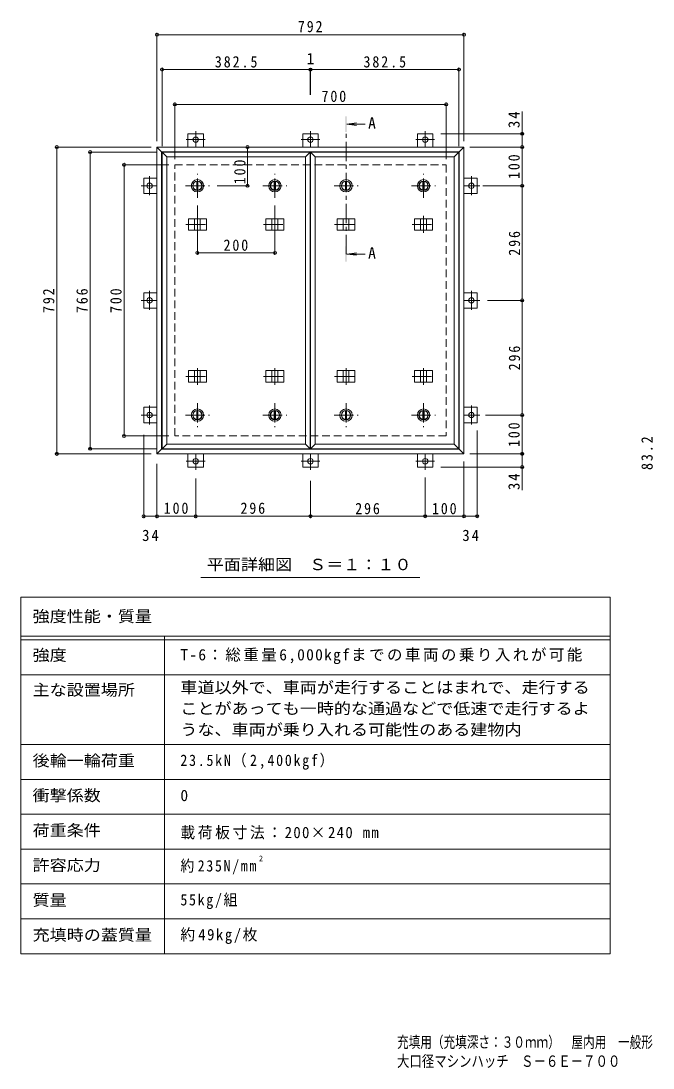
# Model space of a CAD drawing. Units: millimetres at full size, sheet at 1:10, with parts at other scales. Extents: x -1763 to 1852, y -1353 to 1350.
# Drawn here: x -1763 to -132, y -1353 to 1350 of the extents above; entities that cross this region are included whole.
import ezdxf
from ezdxf.enums import TextEntityAlignment as Align

# ---------------------------------------------------------------- set-up
doc = ezdxf.new("R2010")
doc.units = ezdxf.units.MM
doc.header["$LTSCALE"] = 10
doc.header["$PDMODE"] = 32
doc.header["$PDSIZE"] = 8
doc.linetypes.add('CHAIN1', pattern=[8, 5, -1, 1, -1])
doc.linetypes.add('DASHED2', pattern=[3, 2, -1])
for name, color, linetype, lineweight in [('0-1_躯体', 2, 'DASHED2', 9), ('0-2_仕上', 3, 'Continuous', 9), ('0-3_建具', 4, 'Continuous', 9), ('0-5_寸法', 4, 'Continuous', 9), ('0-C', 2, 'Continuous', 9), ('0-E', 3, 'Continuous', 9), ('0-F', 7, 'Continuous', 9), ('D-F', 7, 'Continuous', 9), ('F-5_F-5ﾚｲﾔ', 7, 'Continuous', 9), ('F-F_F-Fﾚｲﾔ', 2, 'Continuous', 9)]:
    doc.layers.add(name, color=color, linetype=linetype, lineweight=lineweight)
doc.styles.add('ＭＳ ゴシック', font='')
doc.styles.get('ＭＳ ゴシック').set_extended_font_data('MS Gothic')

msp = doc.modelspace()

# ---------------------------------------------------------------- linework, layer by layer
at = {"layer": '0-1_躯体'}
for p, q in [((-1366.06, 978.46), (-666.06, 978.46)), ((-1366.06, 278.46), (-1366.06, 978.46)), ((-666.06, 978.46), (-666.06, 278.46)), ((-666.06, 278.46), (-1366.06, 278.46))]:
    msp.add_line(p, q, dxfattribs=at)
at = {"layer": '0-1_躯体', "color": 7, "linetype": 'Continuous'}
msp.add_line((-1298.59, -86.54), (-733.54, -86.54), dxfattribs=at)
at = {"layer": '0-2_仕上'}
for p, q in [((-1399.06, 245.46), (-1399.06, 1011.46)), ((-1387.06, 999.46), (-1399.06, 1011.46)), ((-1028.56, 999.46), (-1016.56, 1011.46)), ((-1015.56, 245.46), (-1015.56, 1011.46)), ((-1003.56, 999.46), (-1015.56, 1011.46)), ((-645.06, 999.46), (-633.06, 1011.46)), ((-1387.06, 257.46), (-1387.06, 999.46)), ((-1003.56, 257.46), (-1003.56, 999.46)), ((-1399.06, 245.46), (-1387.06, 257.46)), ((-1016.56, 245.46), (-1399.06, 245.46)), ((-1028.56, 257.46), (-1387.06, 257.46)), ((-1016.56, 245.46), (-1028.56, 257.46)), ((-1015.56, 245.46), (-1003.56, 257.46)), ((-633.06, 245.46), (-1015.56, 245.46)), ((-645.06, 257.46), (-1003.56, 257.46)), ((-633.06, 245.46), (-645.06, 257.46))]:
    msp.add_line(p, q, dxfattribs=at)
for points in [[(-1399.06, 1011.46), (-1016.56, 1011.46), (-1016.56, 245.46)], [(-1015.56, 1011.46), (-633.06, 1011.46), (-633.06, 245.46)], [(-1387.06, 999.46), (-1028.56, 999.46), (-1028.56, 257.46)], [(-1003.56, 999.46), (-645.06, 999.46), (-645.06, 257.46)]]:
    msp.add_lwpolyline(points, dxfattribs=at)
at = {"layer": '0-3_建具'}
for p, q in [((-1330.9, 839.46), (-1330.9, 809.46)), ((-1330.9, 839.46), (-1284.72, 839.46)), ((-1315.31, 839.46), (-1315.31, 809.46)), ((-1300.31, 839.46), (-1300.31, 809.46)), ((-1284.72, 839.46), (-1284.72, 809.46)), ((-1130.9, 839.46), (-1130.9, 809.46)), ((-1130.9, 839.46), (-1084.72, 839.46)), ((-1115.31, 839.46), (-1115.31, 809.46)), ((-1100.31, 839.46), (-1100.31, 809.46)), ((-1084.72, 839.46), (-1084.72, 809.46)), ((-947.4, 839.46), (-947.4, 809.46)), ((-947.4, 839.46), (-901.22, 839.46)), ((-931.81, 839.46), (-931.81, 809.46)), ((-916.81, 839.46), (-916.81, 809.46)), ((-901.22, 839.46), (-901.22, 809.46)), ((-747.4, 839.46), (-747.4, 809.46)), ((-747.4, 839.46), (-701.22, 839.46)), ((-731.81, 839.46), (-731.81, 809.46)), ((-716.81, 839.46), (-716.81, 809.46)), ((-701.22, 839.46), (-701.22, 809.46)), ((-1330.9, 809.46), (-1284.72, 809.46)), ((-1130.9, 809.46), (-1084.72, 809.46)), ((-947.4, 809.46), (-901.22, 809.46)), ((-747.4, 809.46), (-701.22, 809.46)), ((-1330.9, 417.46), (-1330.9, 447.46)), ((-1330.9, 447.46), (-1284.72, 447.46)), ((-1315.31, 417.46), (-1315.31, 447.46)), ((-1300.31, 417.46), (-1300.31, 447.46)), ((-1284.72, 417.46), (-1284.72, 447.46)), ((-1130.9, 417.46), (-1130.9, 447.46)), ((-1130.9, 447.46), (-1084.72, 447.46)), ((-1115.31, 417.46), (-1115.31, 447.46)), ((-1100.31, 417.46), (-1100.31, 447.46)), ((-1084.72, 417.46), (-1084.72, 447.46)), ((-947.4, 417.46), (-947.4, 447.46)), ((-947.4, 447.46), (-901.22, 447.46)), ((-931.81, 417.46), (-931.81, 447.46)), ((-916.81, 417.46), (-916.81, 447.46)), ((-901.22, 417.46), (-901.22, 447.46)), ((-747.4, 417.46), (-747.4, 447.46)), ((-747.4, 447.46), (-701.22, 447.46)), ((-731.81, 417.46), (-731.81, 447.46)), ((-716.81, 417.46), (-716.81, 447.46)), ((-701.22, 417.46), (-701.22, 447.46)), ((-1330.9, 417.46), (-1284.72, 417.46)), ((-1130.9, 417.46), (-1084.72, 417.46)), ((-947.4, 417.46), (-901.22, 417.46)), ((-747.4, 417.46), (-701.22, 417.46))]:
    msp.add_line(p, q, dxfattribs=at)
at = {"layer": '0-3_建具', "linetype": 'CHAIN1'}
for p, q in [((-1307.81, 846.57), (-1307.81, 803.34)), ((-1107.81, 846.57), (-1107.81, 803.34)), ((-724.31, 846.57), (-724.31, 803.34)), ((-1337.22, 824.46), (-1278.4, 824.46)), ((-1137.22, 824.46), (-1078.4, 824.46)), ((-953.72, 824.46), (-894.9, 824.46)), ((-753.72, 824.46), (-694.9, 824.46)), ((-1307.81, 410.34), (-1307.81, 453.58)), ((-1107.81, 410.34), (-1107.81, 453.58)), ((-924.31, 410.34), (-924.31, 453.58)), ((-724.31, 410.34), (-724.31, 453.58)), ((-1337.22, 432.46), (-1278.4, 432.46)), ((-1137.22, 432.46), (-1078.4, 432.46)), ((-953.72, 432.46), (-894.9, 432.46)), ((-753.72, 432.46), (-694.9, 432.46))]:
    msp.add_line(p, q, dxfattribs=at)
at = {"layer": '0-5_寸法'}
for p, q in [((-922.31, 1083.27), (-897.53, 1086.54)), ((-922.31, 1083.27), (-897.53, 1080.01)), ((-922.31, 1083.27), (-874.85, 1083.27)), ((-922.31, 748.15), (-897.53, 751.41)), ((-922.31, 748.15), (-897.53, 744.89)), ((-922.31, 748.15), (-874.85, 748.15))]:
    msp.add_line(p, q, dxfattribs=at)
at = {"layer": '0-5_寸法', "linetype": 'CHAIN1'}
msp.add_line((-924.31, 748.15), (-924.31, 1063.27), dxfattribs=at)
at = {"layer": '0-5_寸法'}
for points in [[(-922.31, 1103.27), (-926.31, 1103.27), (-922.31, 1063.27), (-926.31, 1063.27)], [(-922.31, 728.15), (-926.31, 728.15), (-922.31, 768.15), (-926.31, 768.15)]]:
    msp.add_solid(points, dxfattribs=at)
at = {"layer": '0-C', "linetype": 'CHAIN1'}
for p, q in [((-1307.81, 893.46), (-1307.81, 955.46)), ((-1107.81, 893.46), (-1107.81, 955.46)), ((-724.31, 893.46), (-724.31, 955.46)), ((-1338.81, 924.46), (-1276.81, 924.46)), ((-1138.81, 924.46), (-1076.81, 924.46)), ((-955.31, 924.46), (-893.31, 924.46)), ((-755.31, 924.46), (-693.31, 924.46)), ((-1307.81, 363.46), (-1307.81, 301.46)), ((-1107.81, 363.46), (-1107.81, 301.46)), ((-924.31, 363.46), (-924.31, 301.46)), ((-724.31, 363.46), (-724.31, 301.46)), ((-1338.81, 332.46), (-1276.81, 332.46)), ((-1138.81, 332.46), (-1076.81, 332.46)), ((-955.31, 332.46), (-893.31, 332.46)), ((-755.31, 332.46), (-693.31, 332.46))]:
    msp.add_line(p, q, dxfattribs=at)
at = {"layer": '0-C'}
for p, q in [((-1309.31, 935.86), (-1309.31, 913.06)), ((-1306.31, 935.86), (-1306.31, 913.06)), ((-1109.31, 935.86), (-1109.31, 913.06)), ((-1106.31, 935.86), (-1106.31, 913.06)), ((-925.81, 935.86), (-925.81, 913.06)), ((-922.81, 935.86), (-922.81, 913.06)), ((-725.81, 935.86), (-725.81, 913.06)), ((-722.81, 935.86), (-722.81, 913.06)), ((-1309.31, 321.05), (-1309.31, 343.86)), ((-1306.31, 321.05), (-1306.31, 343.86)), ((-1109.31, 321.05), (-1109.31, 343.86)), ((-1106.31, 321.05), (-1106.31, 343.86)), ((-925.81, 321.05), (-925.81, 343.86)), ((-922.81, 321.05), (-922.81, 343.86)), ((-725.81, 321.05), (-725.81, 343.86)), ((-722.81, 321.05), (-722.81, 343.86))]:
    msp.add_line(p, q, dxfattribs=at)
for centre, radius in [((-1307.81, 924.46), 16), ((-1307.81, 924.46), 12), ((-1307.81, 924.46), 11.5), ((-1107.81, 924.46), 16), ((-1107.81, 924.46), 12), ((-1107.81, 924.46), 11.5), ((-924.31, 924.46), 16), ((-924.31, 924.46), 12), ((-924.31, 924.46), 11.5), ((-724.31, 924.46), 16), ((-724.31, 924.46), 12), ((-724.31, 924.46), 11.5), ((-1307.81, 332.46), 16), ((-1307.81, 332.46), 12), ((-1307.81, 332.46), 11.5), ((-1107.81, 332.46), 16), ((-1107.81, 332.46), 12), ((-1107.81, 332.46), 11.5), ((-924.31, 332.46), 16), ((-924.31, 332.46), 12), ((-924.31, 332.46), 11.5), ((-724.31, 332.46), 16), ((-724.31, 332.46), 12), ((-724.31, 332.46), 11.5)]:
    msp.add_circle(centre, radius, dxfattribs=at)
at = {"layer": '0-E'}
for p, q in [((-1332.06, 1058.66), (-1292.06, 1058.66)), ((-1332.06, 1058.66), (-1332.06, 1024.46)), ((-1292.06, 1058.66), (-1292.06, 1024.46)), ((-1036.06, 1058.66), (-996.06, 1058.66)), ((-1036.06, 1058.66), (-1036.06, 1024.46)), ((-996.06, 1058.66), (-996.06, 1024.46)), ((-740.06, 1058.66), (-700.06, 1058.66)), ((-740.06, 1058.66), (-740.06, 1024.46)), ((-700.06, 1058.66), (-700.06, 1024.46)), ((-1446.26, 904.46), (-1446.26, 944.46)), ((-1446.26, 944.46), (-1412.06, 944.46)), ((-585.86, 944.46), (-620.06, 944.46)), ((-585.86, 944.46), (-585.86, 904.46)), ((-1446.26, 904.46), (-1412.06, 904.46)), ((-585.86, 904.46), (-620.06, 904.46)), ((-1446.26, 608.46), (-1446.26, 648.46)), ((-1446.26, 648.46), (-1412.06, 648.46)), ((-585.86, 648.46), (-620.06, 648.46)), ((-585.86, 648.46), (-585.86, 608.46)), ((-1446.26, 608.46), (-1412.06, 608.46)), ((-585.86, 608.46), (-620.06, 608.46)), ((-1446.26, 312.46), (-1446.26, 352.46)), ((-1446.26, 352.46), (-1412.06, 352.46)), ((-585.86, 352.46), (-620.06, 352.46)), ((-585.86, 352.46), (-585.86, 312.46)), ((-1446.26, 312.46), (-1412.06, 312.46)), ((-585.86, 312.46), (-620.06, 312.46)), ((-1332.06, 198.26), (-1332.06, 232.46)), ((-1292.06, 198.26), (-1292.06, 232.46)), ((-1036.06, 198.26), (-1036.06, 232.46)), ((-996.06, 198.26), (-996.06, 232.46)), ((-740.06, 198.26), (-740.06, 232.46)), ((-700.06, 198.26), (-700.06, 232.46)), ((-1292.06, 198.26), (-1332.06, 198.26)), ((-996.06, 198.26), (-1036.06, 198.26)), ((-700.06, 198.26), (-740.06, 198.26))]:
    msp.add_line(p, q, dxfattribs=at)
at = {"layer": '0-E', "linetype": 'CHAIN1'}
for p, q in [((-1312.06, 1065.63), (-1312.06, 1024.46)), ((-1016.06, 1065.63), (-1016.06, 1024.46)), ((-720.06, 1065.63), (-720.06, 1024.46)), ((-1287.69, 1043.66), (-1336.44, 1043.66)), ((-991.68, 1043.66), (-1040.44, 1043.66)), ((-695.68, 1043.66), (-744.44, 1043.66)), ((-1431.26, 948.83), (-1431.26, 900.08)), ((-600.86, 900.08), (-600.86, 948.83)), ((-1453.24, 924.46), (-1412.06, 924.46)), ((-578.89, 924.46), (-620.06, 924.46)), ((-1431.26, 652.83), (-1431.26, 604.08)), ((-600.86, 604.08), (-600.86, 652.83)), ((-1453.24, 628.46), (-1412.06, 628.46)), ((-578.89, 628.46), (-620.06, 628.46)), ((-1431.26, 356.83), (-1431.26, 308.08)), ((-600.86, 308.08), (-600.86, 356.83)), ((-1453.24, 332.46), (-1412.06, 332.46)), ((-578.89, 332.46), (-620.06, 332.46)), ((-1312.06, 191.28), (-1312.06, 232.46)), ((-1016.06, 191.28), (-1016.06, 232.46)), ((-720.06, 191.28), (-720.06, 232.46)), ((-1336.44, 213.26), (-1287.69, 213.26)), ((-1040.44, 213.26), (-991.68, 213.26)), ((-744.44, 213.26), (-695.68, 213.26))]:
    msp.add_line(p, q, dxfattribs=at)
at = {"layer": '0-E'}
for centre in [(-1312.06, 1043.66), (-1016.06, 1043.66), (-720.06, 1043.66), (-1431.26, 924.46), (-600.86, 924.46), (-1431.26, 628.46), (-600.86, 628.46), (-1431.26, 332.46), (-600.86, 332.46), (-1312.06, 213.26), (-1016.06, 213.26), (-720.06, 213.26)]:
    msp.add_circle(centre, 7, dxfattribs=at)
at = {"layer": '0-F'}
for p, q in [((-1412.06, 1039.46), (-1412.06, 1319.46)), ((-1412.06, 1314.46), (-620.06, 1314.46)), ((-620.06, 1039.46), (-620.06, 1319.46)), ((-1399.06, 1026.46), (-1399.06, 1229.46)), ((-1399.06, 1224.46), (-1016.56, 1224.46)), ((-1016.56, 1227.46), (-1016.56, 1159.17)), ((-1016.56, 1224.46), (-1015.56, 1224.46)), ((-1015.56, 1227.46), (-1015.56, 1159.17)), ((-1015.56, 1224.46), (-633.06, 1224.46)), ((-633.06, 1026.46), (-633.06, 1229.46)), ((-1366.06, 993.46), (-1366.06, 1139.46)), ((-666.06, 993.46), (-666.06, 1139.46)), ((-1366.06, 1134.46), (-666.06, 1134.46)), ((-469.91, 1058.66), (-469.91, 1115.84)), ((-464.91, 1058.66), (-680.06, 1058.66)), ((-469.91, 1024.46), (-469.91, 1058.66)), ((-1427.06, 1024.46), (-1675.42, 1024.46)), ((-1670.42, 232.46), (-1670.42, 1024.46)), ((-1414.06, 1011.46), (-1589.38, 1011.46)), ((-1584.38, 245.46), (-1584.38, 1011.46)), ((-1178.43, 1024.46), (-1178.43, 924.46)), ((-605.06, 1024.46), (-464.91, 1024.46)), ((-469.91, 924.46), (-469.91, 1024.46)), ((-1381.06, 978.46), (-1502.01, 978.46)), ((-1497.01, 278.46), (-1497.01, 978.46)), ((-1175.43, 924.46), (-1256.81, 924.46)), ((-571.14, 924.46), (-464.91, 924.46)), ((-469.91, 924.46), (-469.91, 628.46)), ((-1307.81, 748.16), (-1307.81, 873.46)), ((-1107.81, 748.16), (-1107.81, 873.46)), ((-1307.81, 751.16), (-1107.81, 751.16)), ((-466.91, 628.46), (-558.89, 628.46)), ((-469.91, 628.46), (-469.91, 332.46)), ((-564.55, 332.46), (-464.91, 332.46)), ((-469.91, 232.46), (-469.91, 332.46)), ((-1381.06, 278.46), (-1502.01, 278.46)), ((-1446.26, 66.09), (-1446.26, 281.25)), ((-585.86, 68.09), (-585.86, 292.46)), ((-1414.06, 245.46), (-1589.38, 245.46)), ((-1427.06, 232.46), (-1675.42, 232.46)), ((-605.06, 232.46), (-464.91, 232.46)), ((-469.91, 232.46), (-469.91, 198.26)), ((-1412.06, 206.25), (-1412.06, 66.09)), ((-464.91, 198.26), (-680.06, 198.26)), ((-620.06, 68.09), (-620.06, 212.46)), ((-469.91, 198.26), (-469.91, 138.93)), ((-1312.06, 168.95), (-1312.06, 66.09)), ((-1016.06, 163.11), (-1016.06, 66.09)), ((-720.06, 68.09), (-720.06, 171.28)), ((-1446.26, 71.09), (-1412.06, 71.09)), ((-1412.06, 71.09), (-1312.06, 71.09)), ((-1312.06, 71.09), (-1016.06, 71.09)), ((-1016.06, 71.09), (-720.06, 71.09)), ((-720.06, 71.09), (-620.06, 71.09)), ((-620.06, 71.09), (-585.86, 71.09))]:
    msp.add_line(p, q, dxfattribs=at)
at = {"layer": '0-F', "color": 2}
for p, q in [((-1412.06, 1024.46), (-1400.06, 1012.46)), ((-1412.06, 1024.46), (-620.06, 1024.46)), ((-1412.06, 232.46), (-1412.06, 1024.46)), ((-1400.06, 1012.46), (-632.06, 1012.46)), ((-1400.06, 244.46), (-1400.06, 1012.46)), ((-632.06, 1012.46), (-620.06, 1024.46)), ((-632.06, 244.46), (-632.06, 1012.46)), ((-620.06, 1024.46), (-620.06, 232.46)), ((-1400.06, 244.46), (-1412.06, 232.46)), ((-632.06, 244.46), (-1400.06, 244.46)), ((-632.06, 244.46), (-620.06, 232.46)), ((-620.06, 232.46), (-1412.06, 232.46))]:
    msp.add_line(p, q, dxfattribs=at)
at = {"layer": '0-F'}
for p in [(-1412.06, 1314.46), (-620.06, 1314.46), (-1399.06, 1224.46), (-1016.56, 1224.46), (-1015.56, 1224.46), (-633.06, 1224.46), (-1366.06, 1134.46), (-666.06, 1134.46), (-469.91, 1058.66), (-1670.42, 1024.46), (-1178.43, 1024.46), (-469.91, 1024.46), (-1584.38, 1011.46), (-1497.01, 978.46), (-1178.43, 924.46), (-469.91, 924.46), (-1307.81, 751.16), (-1107.81, 751.16), (-469.91, 628.46), (-469.91, 332.46), (-1497.01, 278.46), (-1584.38, 245.46), (-1670.42, 232.46), (-469.91, 232.46), (-469.91, 198.26), (-1446.26, 71.09), (-1412.06, 71.09), (-1312.06, 71.09), (-1016.06, 71.09), (-720.06, 71.09), (-620.06, 71.09), (-585.86, 71.09)]:
    msp.add_point(p, dxfattribs=at)
at = {"layer": 'F-5_F-5ﾚｲﾔ'}
for p, q in [((-243, -138), (-243, -1058)), ((-1763, -338), (-243, -338)), ((-1763, -518), (-243, -518))]:
    msp.add_line(p, q, dxfattribs=at)
at = {"layer": 'F-F_F-Fﾚｲﾔ', "color": 7}
for p, q in [((-1763, -138), (-1763, -1058)), ((-1763, -138), (-243, -138)), ((-1763, -238), (-243, -238)), ((-1393, -238), (-1393, -1058)), ((-1763, -248), (-243, -248)), ((-1763, -338), (-243, -338)), ((-1763, -518), (-243, -518)), ((-1763, -608), (-243, -608)), ((-1763, -698), (-243, -698)), ((-243, -788), (-1763, -788)), ((-243, -878), (-1763, -878)), ((-243, -968), (-1763, -968)), ((-243, -1058), (-1763, -1058))]:
    msp.add_line(p, q, dxfattribs=at)

# ---------------------------------------------------------------- texts
at = {"layer": '0-1_躯体', "style": 'ＭＳ ゴシック', "width": 1.1}
msp.add_text('平面詳細図\u3000Ｓ＝１：１０', height=29.33, dxfattribs=at).set_placement((-1283.56, -76.74), align=Align.BOTTOM_LEFT)
at = {"layer": '0-5_寸法', "color": 2, "style": 'ＭＳ ゴシック'}
for p in [(-867.28, 1062.88), (-867.28, 727.75)]:
    msp.add_text('A', height=29.33, dxfattribs=at).set_placement(p, align=Align.BOTTOM_LEFT)
at = {"layer": '0-F', "color": 2, "style": 'ＭＳ ゴシック'}
msp.add_text('1', height=29.33, dxfattribs=at).set_placement((-1026.06, 1229.46), align=Align.BOTTOM_LEFT)
at = {"layer": '0-F', "color": 2, "char_height": 29.33, "attachment_point": 7, "style": 'ＭＳ ゴシック'}
for s, insert in [('\\T1.27;\\W0.9;792', (-1048.56, 1320.46)), ('\\T1.28;\\W0.9;382.5', (-1262.81, 1229.46)), ('\\T1.28;\\W0.9;382.5', (-879.31, 1229.46)), ('\\T1.27;\\W0.9;700', (-987.48, 1140.46)), ('\\T1.27;\\W0.9;200', (-1240.31, 756.16)), ('\\T1.27;\\W0.9;100', (-1394.56, 77.09)), ('\\T1.27;\\W0.9;296', (-1196.56, 77.09)), ('\\T1.27;\\W0.9;296', (-900.56, 76.09)), ('\\T1.27;\\W0.9;100', (-702.56, 76.09)), ('\\T1.27;\\W0.95;34', (-1450.41, 6.87)), ('\\T1.27;\\W0.95;34', (-624.21, 6.87))]:
    msp.add_mtext(s, dxfattribs=dict(at, insert=insert))
at = {"layer": '0-F', "color": 2, "char_height": 29.33, "attachment_point": 7, "rotation": 90, "style": 'ＭＳ ゴシック'}
for s, insert in [('\\T1.27;\\W0.95;34', (-475.91, 1073.34)), ('\\T1.27;\\W0.9;100', (-475.91, 941.96)), ('\\T1.27;\\W0.9;100', (-1183.43, 928.47)), ('\\T1.27;\\W0.9;296', (-474.91, 743.96)), ('\\T1.27;\\W0.9;792', (-1676.42, 595.96)), ('\\T1.27;\\W0.9;766', (-1590.38, 595.96)), ('\\T1.27;\\W0.9;700', (-1503.01, 595.96)), ('\\T1.27;\\W0.9;296', (-474.91, 447.96)), ('\\T1.27;\\W0.9;100', (-475.91, 249.96)), ('\\T1.27;\\W0.95;34', (-475.91, 138.93))]:
    msp.add_mtext(s, dxfattribs=dict(at, insert=insert))
at = {"layer": 'D-F', "color": 2, "insert": (-132.71, 190.64), "char_height": 29.33, "attachment_point": 7, "rotation": 90, "style": 'ＭＳ ゴシック'}
msp.add_mtext('\\T1.28;\\W0.9;83.2', dxfattribs=at)
at = {"layer": 'F-5_F-5ﾚｲﾔ', "color": 6, "style": 'ＭＳ ゴシック'}
msp.add_text('2', height=14.66, dxfattribs=at).set_placement((-1148.94, -823.78), align=Align.BOTTOM_LEFT)
at = {"layer": 'F-5_F-5ﾚｲﾔ', "color": 2, "style": 'ＭＳ ゴシック'}
for s, width, p in [('充填用（充填深さ：３０ｍｍ）\u3000屋内用\u3000一般形\u3000スチール製\u3000ステンレス目地', 0.75, (-792.72, -1309.74)), ('大口径マシンハッチ\u3000Ｓ－６Ｅ－７００', 0.8, (-792.72, -1358.94))]:
    msp.add_text(s, height=29.33, dxfattribs=dict(at, width=width)).set_placement(p, align=Align.BOTTOM_LEFT)
at = {"layer": 'F-F_F-Fﾚｲﾔ', "style": 'ＭＳ ゴシック', "width": 1.1}
for s, p in [('強度性能・質量', (-1733, -210.57)), ('強度', (-1733, -310.5)), ('主な設置場所', (-1733, -400.5)), ('車道以外で、車両が走行することはまれで、走行する', (-1351.67, -394.07)), ('ことがあっても一時的な通過などで低速で走行するよ', (-1351.67, -448.55)), ('うな、車両が乗り入れる可能性のある建物内', (-1351.67, -503.04)), ('後輪一輪荷重', (-1733, -583)), ('衝撃係数', (-1733, -673)), ('荷重条件', (-1733, -763)), ('許容応力', (-1733, -853)), ('質量', (-1733, -943)), ('充填時の蓋質量', (-1733, -1033))]:
    msp.add_text(s, height=29.33, dxfattribs=at).set_placement(p, align=Align.BOTTOM_LEFT)
at = {"layer": 'F-F_F-Fﾚｲﾔ', "style": 'ＭＳ ゴシック'}
msp.add_text('0', height=29.33, dxfattribs=at).set_placement((-1351.67, -673), align=Align.BOTTOM_LEFT)
at = {"layer": 'F-F_F-Fﾚｲﾔ', "char_height": 29.33, "attachment_point": 7, "style": 'ＭＳ ゴシック'}
for s, insert in [('\\T1.16;T-6：総重量6,000kgfまでの車両の乗り入れが可能', (-1351.67, -310.5)), ('\\T1.25;\\W0.9;23.5kN（2,400kgf）', (-1351.67, -583)), ('\\T1.18;\\W0.95;載荷板寸法：200×240\\~mm', (-1351.67, -763)), ('\\T1.24;\\W0.9;約235N/mm', (-1351.67, -853)), ('\\T1.24;\\W0.9;55kg/組', (-1351.67, -943)), ('\\T1.21;\\W0.95;約49kg/枚', (-1351.67, -1033))]:
    msp.add_mtext(s, dxfattribs=dict(at, insert=insert))

doc.saveas('drawing.dxf')
